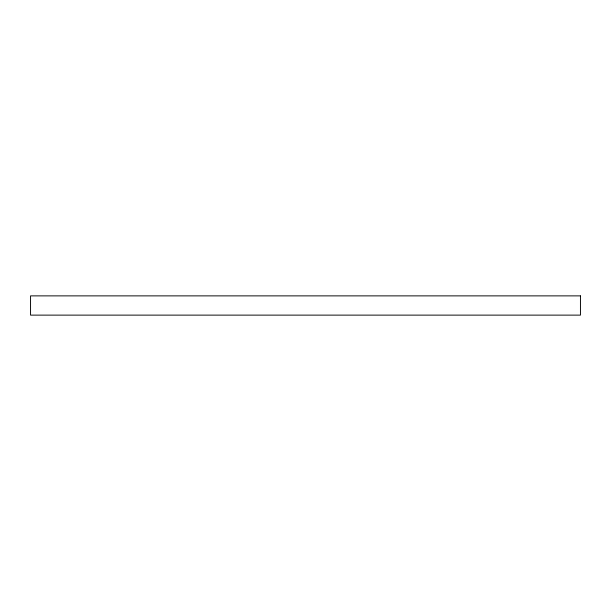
<?xml version="1.0" encoding="UTF-8"?>
<svg xmlns="http://www.w3.org/2000/svg" width="611" height="611" viewBox="0 0 611 611"><rect width="100%" height="100%" fill="white"/><g stroke="black" fill="none" stroke-linecap="round" stroke-linejoin="round"><path stroke-width="0.92" d="M580.45 295.877L30.55 295.877L30.55 315.123L580.45 315.123L580.45 295.877"/></g></svg>
